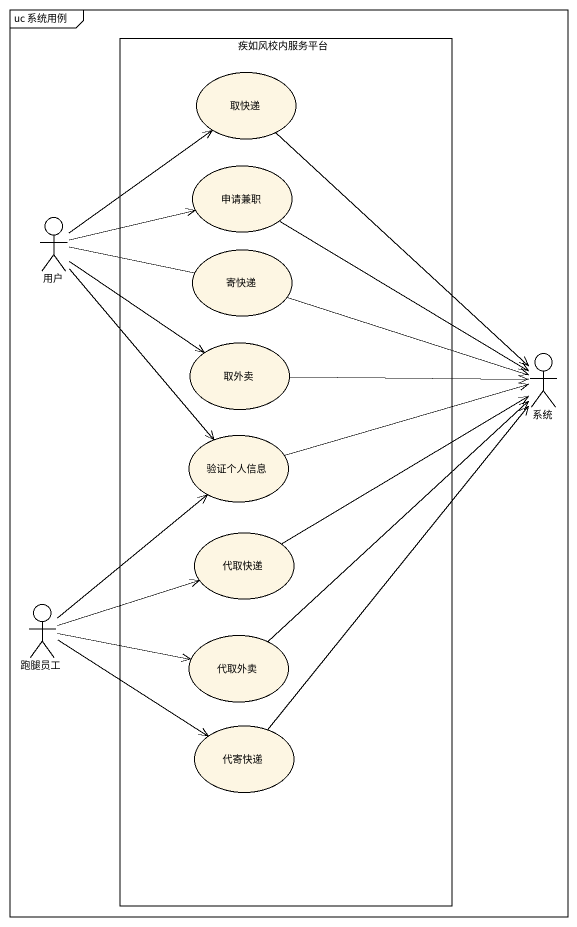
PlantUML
@startuml
mainframe uc 系统用例
rectangle 疾如风校内服务平台 {
  usecase 取快递
  usecase 申请兼职
  usecase 寄快递
  usecase 取外卖
  usecase 验证个人信息
  usecase 代取快递
  usecase 代取外卖
  usecase 代寄快递
}
actor 用户
actor 系统
actor 跑腿员工
取快递 --> 系统
申请兼职 --> 系统
用户 -up-> 取快递
用户 -right-> 申请兼职
用户 -right- 寄快递
用户 --> 取外卖
用户 --> 验证个人信息
寄快递 -right-> 系统
取外卖 -right-> 系统
验证个人信息 -right-> 系统
代取快递 -right-> 系统
跑腿员工 -up-> 验证个人信息
跑腿员工 -right-> 代取快递
跑腿员工 -right-> 代取外卖
跑腿员工 -right-> 代寄快递
代取外卖 -up-> 系统
代寄快递 -up-> 系统
@enduml
